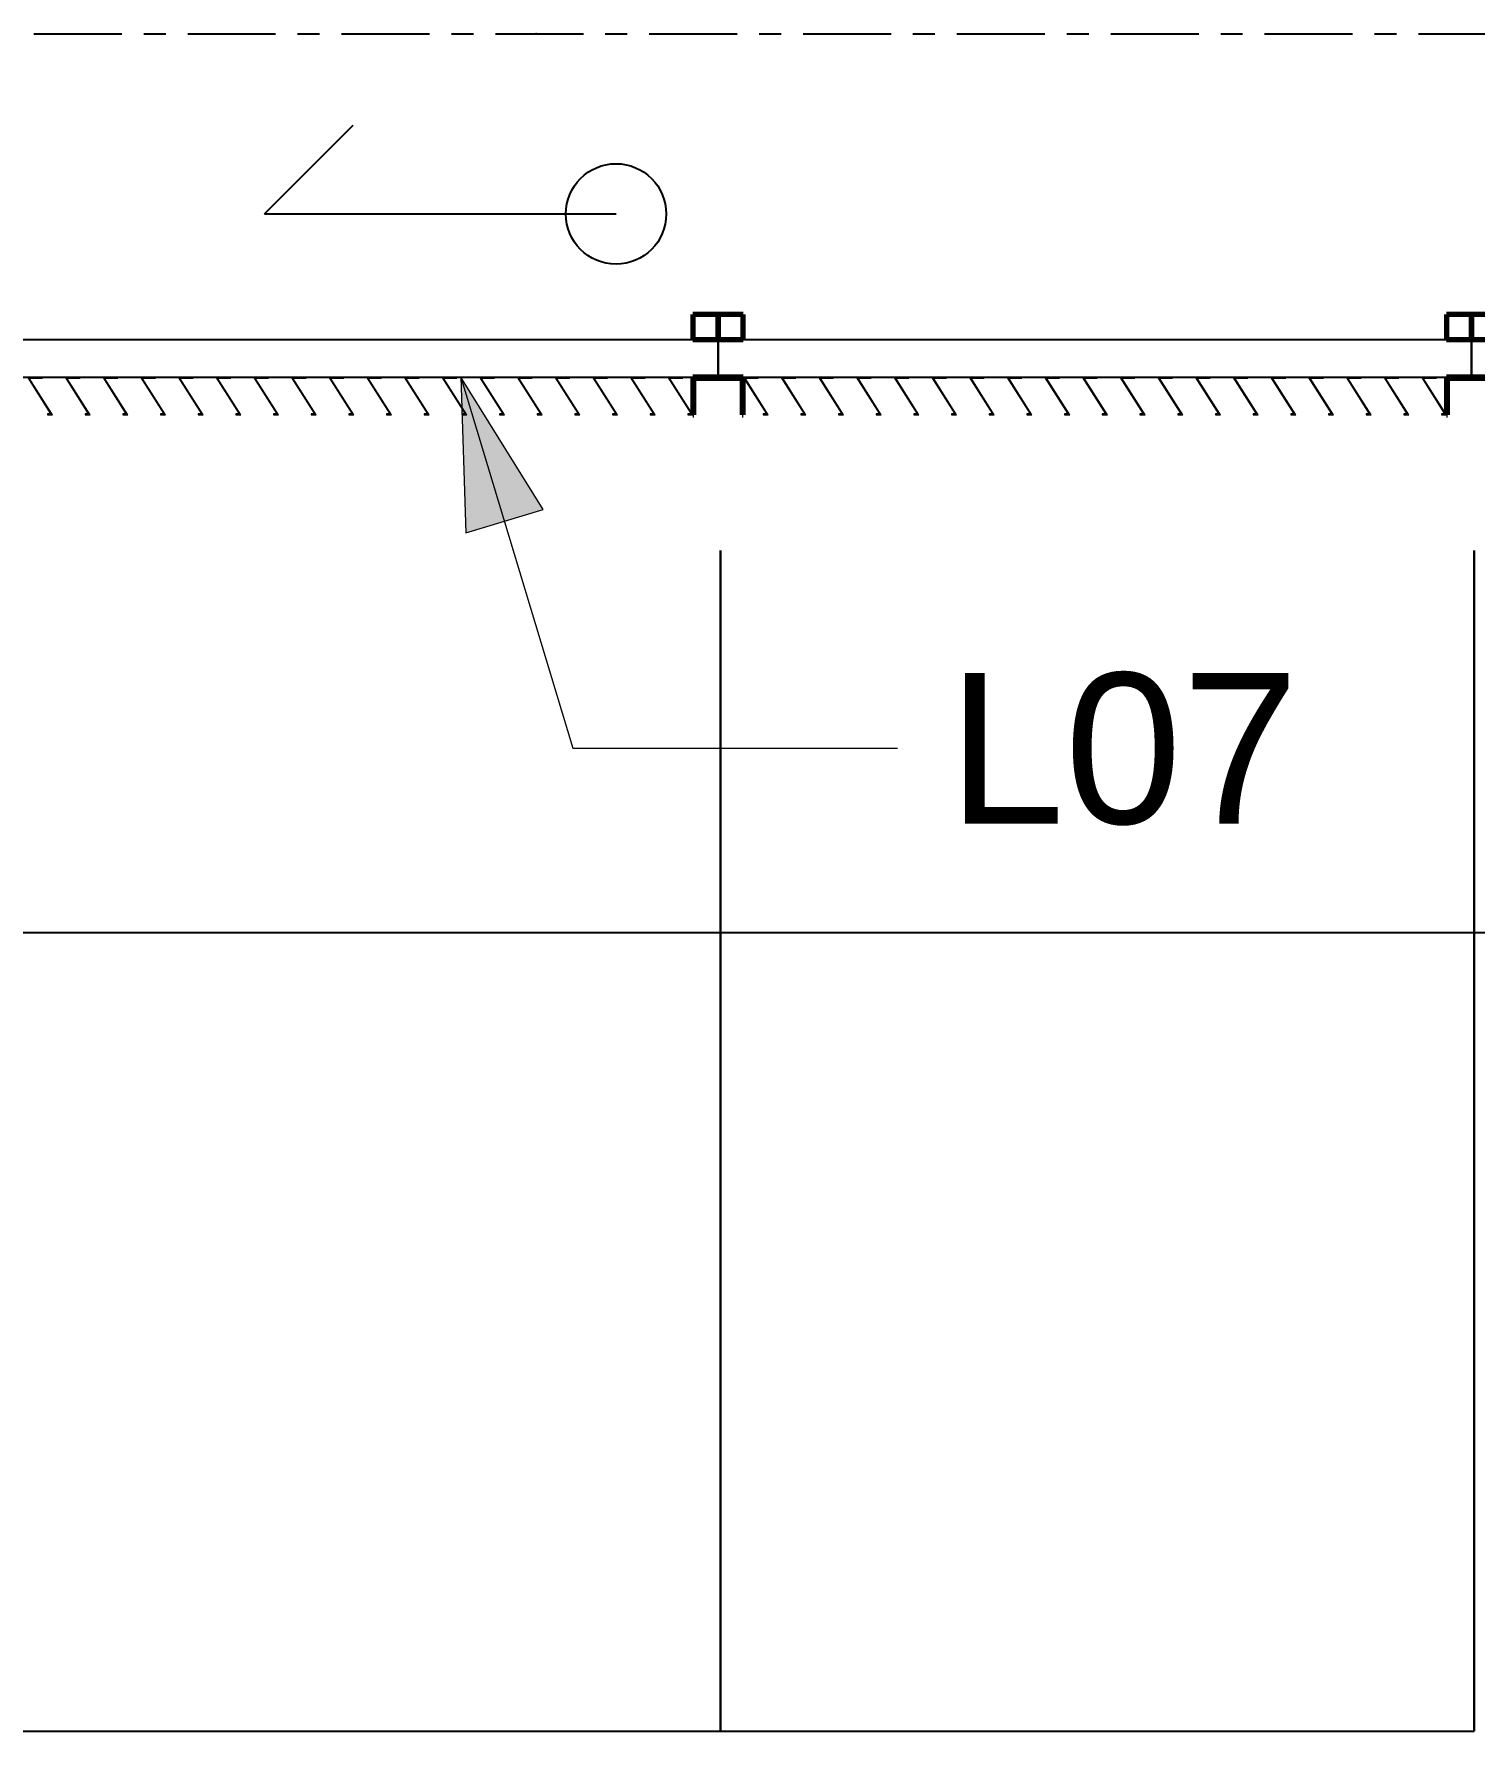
# Model space of a CAD drawing. Header units: millimetres. Extents: x -1379 to 1385823, y -4884429 to 548763.
# Drawn here: x 457652 to 460519, y -2318048 to -2314669 of the extents above; entities that cross this region are included whole.
import ezdxf

# ---------------------------------------------------------------- set-up
doc = ezdxf.new("R2010")
doc.units = ezdxf.units.MM
doc.linetypes.add('CENTER', pattern=[50.8, 31.75, -6.35, 6.35, -6.35])
doc.linetypes.add('TA_GL_000.70000', pattern=[1.925, 0.7, -0.175, 0.175, -0.175, 0.7])
for name, color, linetype in [('000 - 0_SYM_DWG_GRIDLINE_MAIN_COLOR_251', 7, 'Continuous'), ('000 - CONCRETE_EX_BUILDING_SUB_COLOR_251', 7, 'Continuous'), ('000 - D I M', 7, 'Continuous'), ('000 - GRID', 7, 'CENTER')]:
    doc.layers.add(name, color=color, linetype=linetype)
doc.layers.add('000 - CONCRETE_EX_LOUVERS_DEF_SUB', color=7, linetype='Continuous', plot=False)
for name, color, linetype, lineweight in [('A-ANNO-NOTE', 7, 'Continuous', 35), ('A-GLAZ-CURT', 7, 'Continuous', 35), ('G-ANNO-TEXT', 7, 'Continuous', 9)]:
    doc.layers.add(name, color=color, linetype=linetype, lineweight=lineweight)
doc.styles.add('Arial_2', font='arial.ttf', dxfattribs={"height": 3})
doc.styles.add('TA', font='', dxfattribs={"height": 4.5})
doc.styles.get('TA').set_extended_font_data('Cordia New')
doc.dimstyles.new('DPA-DIM-3_0_T-T', dxfattribs={"dimscale": 304.8, "dimtxt": 306.07782, "dimasz": 0.656168, "dimexe": 0.656168, "dimexo": 0.0625, "dimgap": 0.164042, "dimtad": 1, "dimdec": 0, "dimzin": 0, "dimdsep": 46, "dimtxsty": 'Arial_2', "dimblk1": 'OBLIQUE', "dimblk2": 'OBLIQUE', "dimsah": 1, "dimcen": 0.09, "dimdle": 0.656168, "dimclrd": 7, "dimclre": 7, "dimclrt": 7, "dimadec": 8, "dimazin": 0, "dimtfac": 1, "dimtdec": 4, "dimtix": 1, "dimtmove": 0, "dimatfit": 3, "dimfxl": 1.312336, "dimfxlon": 1, "dimtvp": 1, "dimtolj": 1, "dimtzin": 0, "dimarcsym": 2})

# ---------------------------------------------------------------- blocks, each defined once
blk = doc.blocks.new('DPA_CP_Entrance Canopy - Entrance Canopy-4067023-IV01 - LOWER ROOF LEVEL PLAN')
at = {"layer": '000 - CONCRETE_EX_BUILDING_SUB_COLOR_251', "color": 7}
for p, q in [((282224.6, -2315697.7), (282224.6, -2318047.7)), ((282224.6, -2318047.7), (282224.6, -2315697.7)), ((282224.6, -2315697.7), (282224.6, -2317797.7)), ((282224.6, -2317722.7), (282224.6, -2315697.7)), ((283724.6, -2315697.7), (283724.6, -2318047.7)), ((283724.6, -2318047.7), (283724.6, -2315697.7)), ((283724.6, -2315697.7), (283724.6, -2317722.7)), ((283724.6, -2317797.7), (283724.6, -2315697.7)), ((282224.6, -2317797.7), (282224.6, -2317722.7)), ((283724.6, -2317722.7), (283724.6, -2317797.7)), ((282224.6, -2318047.7), (283724.6, -2318047.7)), ((282224.6, -2318047.7), (283724.6, -2318047.7))]:
    blk.add_line(p, q, dxfattribs=at)
blk = doc.blocks.new('DPA_CP_Entrance Louver Grill Vertical Z - Louver Grill Vertical Z-5053933-IV01 - LOWER ROOF LEVEL PLAN')
at = {"layer": '000 - CONCRETE_EX_LOUVERS_DEF_SUB', "color": 7, "lineweight": 70}
for p, q in [((-700, 0), (-750, 0)), ((-750, 0), (-750, -50)), ((-700, -50), (-700, 0)), ((750, 0), (700, 0)), ((700, 0), (700, -50)), ((750, -50), (750, 0)), ((-750, -50), (-700, -50)), ((700, -50), (750, -50)), ((-700, -125), (-750, -125)), ((-750, -125), (-750, -127)), ((-750, -127), (-702, -127)), ((-702, -127), (-702, -200)), ((-700, -200), (-700, -125)), ((750, -125), (700, -125)), ((700, -125), (700, -200)), ((702, -200), (702, -127)), ((702, -127), (750, -127)), ((750, -127), (750, -125)), ((-702, -200), (-700, -200)), ((700, -200), (702, -200))]:
    blk.add_line(p, q, dxfattribs=at)
at = {"layer": '000 - CONCRETE_EX_LOUVERS_DEF_SUB', "color": 7}
for p, q in [((-750, -125), (-750, -50)), ((-750, -50), (750, -50)), ((750, -50), (750, -125)), ((-750, -125), (750, -125))]:
    blk.add_line(p, q, dxfattribs=at)
blk = doc.blocks.new('GM_Louver Grill Vertical Z1 - Z Profile-V363-IV01 - LOWER ROOF LEVEL PLAN')
at = {"layer": '000 - CONCRETE_EX_LOUVERS_DEF_SUB', "color": 7, "lineweight": 9}
for p, q in [((30, 0), (0.1, 0)), ((0.1, 0), (46.4, -73)), ((30, -2), (30, 0)), ((50, -75), (3.7, -2)), ((3.7, -2), (30, -2)), ((46.4, -73), (40, -73)), ((40, -73), (40, -75)), ((40, -75), (50, -75))]:
    blk.add_line(p, q, dxfattribs=at)
blk = doc.blocks.new('GM_Louver Grill Vertical Z1 - Z Profile-V364-IV01 - LOWER ROOF LEVEL PLAN')
at = {"layer": '000 - CONCRETE_EX_LOUVERS_DEF_SUB', "color": 7, "lineweight": 9}
for p, q in [((30, 0), (0.1, 0)), ((0.1, 0), (46.4, -73)), ((30, -2), (30, 0)), ((50, -75), (3.7, -2)), ((3.7, -2), (30, -2)), ((46.4, -73), (40, -73)), ((40, -73), (40, -75)), ((40, -75), (50, -75))]:
    blk.add_line(p, q, dxfattribs=at)
blk = doc.blocks.new('GM_Louver Grill Vertical Z1 - Z Profile-V365-IV01 - LOWER ROOF LEVEL PLAN')
at = {"layer": '000 - CONCRETE_EX_LOUVERS_DEF_SUB', "color": 7, "lineweight": 9}
for p, q in [((30, 0), (0.1, 0)), ((0.1, 0), (46.4, -73)), ((30, -2), (30, 0)), ((50, -75), (3.7, -2)), ((3.7, -2), (30, -2)), ((46.4, -73), (40, -73)), ((40, -73), (40, -75)), ((40, -75), (50, -75))]:
    blk.add_line(p, q, dxfattribs=at)
blk = doc.blocks.new('GM_Louver Grill Vertical Z1 - Z Profile-V366-IV01 - LOWER ROOF LEVEL PLAN')
at = {"layer": '000 - CONCRETE_EX_LOUVERS_DEF_SUB', "lineweight": 9}
h = blk.add_hatch(dxfattribs=at)
h.set_pattern_fill('FP_43', style=0, pattern_type=2)
h.set_pattern_definition([(50, (-225546.46, 2322710.5), (728.7365, -63.75582), [76.2, -838.2]), (355, (-225546.5, 2322710.5), (-140.97162, 764.2276), [60.96, -670.56]), (100.451, (-225485.74, 2322705.2), (587.77, 700.46675), [64.76, -712.36]), (46.184, (-225546.5, 2322913.7), (1084.31624, -168.17096), [114.3, -1257.3]), (96.636, (-225456.1, 2322899.7), (949.6099, 989.70985), [97.14, -1068.54]), (351.184, (-225546.5, 2322913.7), (949.62055, 989.70115), [91.44, -1005.84]), (21, (-225444.86, 2322862.9), (606.45787, -409.06057), [76.2, -838.2]), (326, (-225444.9, 2322862.9), (247.20834, 736.75292), [60.96, -670.56]), (71.451, (-225394.3, 2322828.8), (853.66825, 327.68547), [64.76, -712.36]), (37.5, (-225546.46, 2322710.48), (12.354693, 338.22012), [33.528, -628.904, 33.528, -1320.292]), (37.5, (-225546.46, 2322710.48), (12.354693, 338.22012), [-695.96, -647.192, 33.528, -639.572]), (7.5, (-225546.46, 2322710.48), (267.278874, 400.722127), [33.528, -354.584, 33.528, -870.204]), (7.5, (-225546.46, 2322710.48), (267.278874, 400.722127), [-421.64, -613.664, 33.528, -223.012]), (327.5, (-225773.03, 2322710.48), (542.36333, -22.915345), [33.528, -220.472, 33.528, -1810.512]), (327.5, (-225773.03, 2322710.48), (542.36333, -22.915345), [-287.528, -758.952, 33.528, -1018.032]), (317.5, (-225874.63, 2322710.5), (592.51696, 101.70711), [33.528, -296.672, 33.528, -1239.52]), (317.5, (-225874.63, 2322710.5), (592.51696, 101.70711), [-363.728, -492.76, 33.528, -713.232])])
h.paths.add_polyline_path([(50, -75), (3.7, -2), (30, -2), (30, 0), (0.1, 0), (46.4, -73), (40, -73), (40, -75)])
at = {"layer": '000 - CONCRETE_EX_LOUVERS_DEF_SUB', "color": 7, "lineweight": 9}
for p, q in [((30, 0), (0.1, 0)), ((0.1, 0), (46.4, -73)), ((30, -2), (30, 0)), ((50, -75), (3.7, -2)), ((3.7, -2), (30, -2)), ((46.4, -73), (40, -73)), ((40, -73), (40, -75)), ((40, -75), (50, -75))]:
    blk.add_line(p, q, dxfattribs=at)
blk = doc.blocks.new('GM_Louver Grill Vertical Z1 - Z Profile-V367-IV01 - LOWER ROOF LEVEL PLAN')
at = {"layer": '000 - CONCRETE_EX_LOUVERS_DEF_SUB', "color": 7, "lineweight": 9}
for p, q in [((30, 0), (0.1, 0)), ((0.1, 0), (46.4, -73)), ((30, -2), (30, 0)), ((50, -75), (3.7, -2)), ((3.7, -2), (30, -2)), ((46.4, -73), (40, -73)), ((40, -73), (40, -75)), ((40, -75), (50, -75))]:
    blk.add_line(p, q, dxfattribs=at)
blk = doc.blocks.new('GM_Louver Grill Vertical Z1 - Z Profile-V368-IV01 - LOWER ROOF LEVEL PLAN')
at = {"layer": '000 - CONCRETE_EX_LOUVERS_DEF_SUB', "color": 7, "lineweight": 9}
for p, q in [((30, 0), (0.1, 0)), ((0.1, 0), (46.4, -73)), ((30, -2), (30, 0)), ((50, -75), (3.7, -2)), ((3.7, -2), (30, -2)), ((46.4, -73), (40, -73)), ((40, -73), (40, -75)), ((40, -75), (50, -75))]:
    blk.add_line(p, q, dxfattribs=at)
blk = doc.blocks.new('GM_Louver Grill Vertical Z1 - Z Profile-V369-IV01 - LOWER ROOF LEVEL PLAN')
at = {"layer": '000 - CONCRETE_EX_LOUVERS_DEF_SUB', "color": 7, "lineweight": 9}
for p, q in [((30, 0), (0.1, 0)), ((0.1, 0), (46.4, -73)), ((30, -2), (30, 0)), ((50, -75), (3.7, -2)), ((3.7, -2), (30, -2)), ((46.4, -73), (40, -73)), ((40, -73), (40, -75)), ((40, -75), (50, -75))]:
    blk.add_line(p, q, dxfattribs=at)
blk = doc.blocks.new('GM_Louver Grill Vertical Z1 - Z Profile-V370-IV01 - LOWER ROOF LEVEL PLAN')
at = {"layer": '000 - CONCRETE_EX_LOUVERS_DEF_SUB', "color": 7, "lineweight": 9}
for p, q in [((30, 0), (0.1, 0)), ((0.1, 0), (46.4, -73)), ((30, -2), (30, 0)), ((50, -75), (3.7, -2)), ((3.7, -2), (30, -2)), ((46.4, -73), (40, -73)), ((40, -73), (40, -75)), ((40, -75), (50, -75))]:
    blk.add_line(p, q, dxfattribs=at)
blk = doc.blocks.new('GM_Louver Grill Vertical Z1 - Z Profile-V371-IV01 - LOWER ROOF LEVEL PLAN')
at = {"layer": '000 - CONCRETE_EX_LOUVERS_DEF_SUB', "color": 7, "lineweight": 9}
for p, q in [((30, 0), (0.1, 0)), ((0.1, 0), (46.4, -73)), ((30, -2), (30, 0)), ((50, -75), (3.7, -2)), ((3.7, -2), (30, -2)), ((46.4, -73), (40, -73)), ((40, -73), (40, -75)), ((40, -75), (50, -75))]:
    blk.add_line(p, q, dxfattribs=at)
blk = doc.blocks.new('GM_Louver Grill Vertical Z1 - Z Profile-V372-IV01 - LOWER ROOF LEVEL PLAN')
at = {"layer": '000 - CONCRETE_EX_LOUVERS_DEF_SUB', "color": 7, "lineweight": 9}
for p, q in [((30, 0), (0.1, 0)), ((0.1, 0), (46.4, -73)), ((30, -2), (30, 0)), ((50, -75), (3.7, -2)), ((3.7, -2), (30, -2)), ((46.4, -73), (40, -73)), ((40, -73), (40, -75)), ((40, -75), (50, -75))]:
    blk.add_line(p, q, dxfattribs=at)
blk = doc.blocks.new('GM_Louver Grill Vertical Z1 - Z Profile-V373-IV01 - LOWER ROOF LEVEL PLAN')
at = {"layer": '000 - CONCRETE_EX_LOUVERS_DEF_SUB', "color": 7, "lineweight": 9}
for p, q in [((30, 0), (0.1, 0)), ((0.1, 0), (46.4, -73)), ((30, -2), (30, 0)), ((50, -75), (3.7, -2)), ((3.7, -2), (30, -2)), ((46.4, -73), (40, -73)), ((40, -73), (40, -75)), ((40, -75), (50, -75))]:
    blk.add_line(p, q, dxfattribs=at)
blk = doc.blocks.new('GM_Louver Grill Vertical Z1 - Z Profile-V374-IV01 - LOWER ROOF LEVEL PLAN')
at = {"layer": '000 - CONCRETE_EX_LOUVERS_DEF_SUB', "color": 7, "lineweight": 9}
for p, q in [((30, 0), (0.1, 0)), ((0.1, 0), (46.4, -73)), ((30, -2), (30, 0)), ((50, -75), (3.7, -2)), ((3.7, -2), (30, -2)), ((46.4, -73), (40, -73)), ((40, -73), (40, -75)), ((40, -75), (50, -75))]:
    blk.add_line(p, q, dxfattribs=at)
blk = doc.blocks.new('GM_Louver Grill Vertical Z1 - Z Profile-V375-IV01 - LOWER ROOF LEVEL PLAN')
at = {"layer": '000 - CONCRETE_EX_LOUVERS_DEF_SUB', "lineweight": 9}
h = blk.add_hatch(dxfattribs=at)
h.set_pattern_fill('FP_44', style=0, pattern_type=2)
h.set_pattern_definition([(50, (-224871.46, 2322710.5), (728.7365, -63.75582), [76.2, -838.2]), (355, (-224871.5, 2322710.5), (-140.97162, 764.2276), [60.96, -670.56]), (100.451, (-224810.74, 2322705.2), (587.77, 700.46675), [64.76, -712.36]), (46.184, (-224871.5, 2322913.7), (1084.31624, -168.17096), [114.3, -1257.3]), (96.636, (-224781.1, 2322899.7), (949.6099, 989.70985), [97.14, -1068.54]), (351.184, (-224871.5, 2322913.7), (949.62055, 989.70115), [91.44, -1005.84]), (21, (-224769.86, 2322862.9), (606.45787, -409.06057), [76.2, -838.2]), (326, (-224769.9, 2322862.9), (247.20834, 736.75292), [60.96, -670.56]), (71.451, (-224719.3, 2322828.8), (853.66825, 327.68547), [64.76, -712.36]), (37.5, (-224871.46, 2322710.48), (12.354693, 338.22012), [33.528, -628.904, 33.528, -1320.292]), (37.5, (-224871.46, 2322710.48), (12.354693, 338.22012), [-695.96, -647.192, 33.528, -639.572]), (7.5, (-224871.46, 2322710.48), (267.278874, 400.722127), [33.528, -354.584, 33.528, -870.204]), (7.5, (-224871.46, 2322710.48), (267.278874, 400.722127), [-421.64, -613.664, 33.528, -223.012]), (327.5, (-225098.03, 2322710.48), (542.36333, -22.915345), [33.528, -220.472, 33.528, -1810.512]), (327.5, (-225098.03, 2322710.48), (542.36333, -22.915345), [-287.528, -758.952, 33.528, -1018.032]), (317.5, (-225199.63, 2322710.5), (592.51696, 101.70711), [33.528, -296.672, 33.528, -1239.52]), (317.5, (-225199.63, 2322710.5), (592.51696, 101.70711), [-363.728, -492.76, 33.528, -713.232])])
h.paths.add_polyline_path([(50, -75), (3.7, -2), (30, -2), (30, 0), (0.1, 0), (46.4, -73), (40, -73), (40, -75)])
at = {"layer": '000 - CONCRETE_EX_LOUVERS_DEF_SUB', "color": 7, "lineweight": 9}
for p, q in [((30, 0), (0.1, 0)), ((0.1, 0), (46.4, -73)), ((30, -2), (30, 0)), ((50, -75), (3.7, -2)), ((3.7, -2), (30, -2)), ((46.4, -73), (40, -73)), ((40, -73), (40, -75)), ((40, -75), (50, -75))]:
    blk.add_line(p, q, dxfattribs=at)
blk = doc.blocks.new('GM_Louver Grill Vertical Z1 - Z Profile-V376-IV01 - LOWER ROOF LEVEL PLAN')
at = {"layer": '000 - CONCRETE_EX_LOUVERS_DEF_SUB', "color": 7, "lineweight": 9}
for p, q in [((30, 0), (0.1, 0)), ((0.1, 0), (46.4, -73)), ((30, -2), (30, 0)), ((50, -75), (3.7, -2)), ((3.7, -2), (30, -2)), ((46.4, -73), (40, -73)), ((40, -73), (40, -75)), ((40, -75), (50, -75))]:
    blk.add_line(p, q, dxfattribs=at)
blk = doc.blocks.new('GM_Louver Grill Vertical Z1 - Z Profile-V377-IV01 - LOWER ROOF LEVEL PLAN')
at = {"layer": '000 - CONCRETE_EX_LOUVERS_DEF_SUB', "color": 7, "lineweight": 9}
for p, q in [((30, 0), (0.1, 0)), ((0.1, 0), (46.4, -73)), ((30, -2), (30, 0)), ((50, -75), (3.7, -2)), ((3.7, -2), (30, -2)), ((46.4, -73), (40, -73)), ((40, -73), (40, -75)), ((40, -75), (50, -75))]:
    blk.add_line(p, q, dxfattribs=at)
blk = doc.blocks.new('GM_Louver Grill Vertical Z1 - Z Profile-V378-IV01 - LOWER ROOF LEVEL PLAN')
at = {"layer": '000 - CONCRETE_EX_LOUVERS_DEF_SUB', "color": 7, "lineweight": 9}
for p, q in [((30, 0), (0.1, 0)), ((0.1, 0), (46.4, -73)), ((30, -2), (30, 0)), ((50, -75), (3.7, -2)), ((3.7, -2), (30, -2)), ((46.4, -73), (40, -73)), ((40, -73), (40, -75)), ((40, -75), (50, -75))]:
    blk.add_line(p, q, dxfattribs=at)
blk = doc.blocks.new('GM_Louver Grill Vertical Z1 - Z Profile-V379-IV01 - LOWER ROOF LEVEL PLAN')
at = {"layer": '000 - CONCRETE_EX_LOUVERS_DEF_SUB', "color": 7, "lineweight": 9}
for p, q in [((30, 0), (0.1, 0)), ((0.1, 0), (46.4, -73)), ((30, -2), (30, 0)), ((50, -75), (3.7, -2)), ((3.7, -2), (30, -2)), ((46.4, -73), (40, -73)), ((40, -73), (40, -75)), ((40, -75), (50, -75))]:
    blk.add_line(p, q, dxfattribs=at)
blk = doc.blocks.new('GM_Louver Grill Vertical Z1 - Z Profile-V380-IV01 - LOWER ROOF LEVEL PLAN')
at = {"layer": '000 - CONCRETE_EX_LOUVERS_DEF_SUB', "color": 7, "lineweight": 9}
for p, q in [((30, 0), (0.1, 0)), ((0.1, 0), (46.4, -73)), ((30, -2), (30, 0)), ((50, -75), (3.7, -2)), ((3.7, -2), (30, -2)), ((46.4, -73), (40, -73)), ((40, -73), (40, -75)), ((40, -75), (50, -75))]:
    blk.add_line(p, q, dxfattribs=at)
blk = doc.blocks.new('GM_Louver Grill Vertical Z1 - Z Profile-V382-IV01 - LOWER ROOF LEVEL PLAN')
at = {"layer": '000 - CONCRETE_EX_LOUVERS_DEF_SUB', "color": 7, "lineweight": 9}
for p, q in [((30, 0), (0.1, 0)), ((0.1, 0), (46.4, -73)), ((30, -2), (30, 0)), ((50, -75), (3.7, -2)), ((3.7, -2), (30, -2)), ((46.4, -73), (40, -73)), ((40, -73), (40, -75)), ((40, -75), (50, -75))]:
    blk.add_line(p, q, dxfattribs=at)
blk = doc.blocks.new('GM_Louver Grill Vertical Z1 - Z Profile-V383-IV01 - LOWER ROOF LEVEL PLAN')
at = {"layer": '000 - CONCRETE_EX_LOUVERS_DEF_SUB', "color": 7, "lineweight": 9}
for p, q in [((30, 0), (0.1, 0)), ((0.1, 0), (46.4, -73)), ((30, -2), (30, 0)), ((50, -75), (3.7, -2)), ((3.7, -2), (30, -2)), ((46.4, -73), (40, -73)), ((40, -73), (40, -75)), ((40, -75), (50, -75))]:
    blk.add_line(p, q, dxfattribs=at)
blk = doc.blocks.new('GM_Louver Grill Vertical Z1 - Z Profile-V384-IV01 - LOWER ROOF LEVEL PLAN')
at = {"layer": '000 - CONCRETE_EX_LOUVERS_DEF_SUB', "color": 7, "lineweight": 9}
for p, q in [((30, 0), (0.1, 0)), ((0.1, 0), (46.4, -73)), ((30, -2), (30, 0)), ((50, -75), (3.7, -2)), ((3.7, -2), (30, -2)), ((46.4, -73), (40, -73)), ((40, -73), (40, -75)), ((40, -75), (50, -75))]:
    blk.add_line(p, q, dxfattribs=at)
blk = doc.blocks.new('GM_Louver Grill Vertical Z1 - Z Profile-V385-IV01 - LOWER ROOF LEVEL PLAN')
at = {"layer": '000 - CONCRETE_EX_LOUVERS_DEF_SUB', "color": 7, "lineweight": 9}
for p, q in [((30, 0), (0.1, 0)), ((0.1, 0), (46.4, -73)), ((30, -2), (30, 0)), ((50, -75), (3.7, -2)), ((3.7, -2), (30, -2)), ((46.4, -73), (40, -73)), ((40, -73), (40, -75)), ((40, -75), (50, -75))]:
    blk.add_line(p, q, dxfattribs=at)
blk = doc.blocks.new('GM_Louver Grill Vertical Z1 - Z Profile-V386-IV01 - LOWER ROOF LEVEL PLAN')
at = {"layer": '000 - CONCRETE_EX_LOUVERS_DEF_SUB', "color": 7, "lineweight": 9}
for p, q in [((30, 0), (0.1, 0)), ((0.1, 0), (46.4, -73)), ((30, -2), (30, 0)), ((50, -75), (3.7, -2)), ((3.7, -2), (30, -2)), ((46.4, -73), (40, -73)), ((40, -73), (40, -75)), ((40, -75), (50, -75))]:
    blk.add_line(p, q, dxfattribs=at)
blk = doc.blocks.new('GM_Louver Grill Vertical Z1 - Z Profile-V387-IV01 - LOWER ROOF LEVEL PLAN')
at = {"layer": '000 - CONCRETE_EX_LOUVERS_DEF_SUB', "color": 7, "lineweight": 9}
for p, q in [((30, 0), (0.1, 0)), ((0.1, 0), (46.4, -73)), ((30, -2), (30, 0)), ((50, -75), (3.7, -2)), ((3.7, -2), (30, -2)), ((46.4, -73), (40, -73)), ((40, -73), (40, -75)), ((40, -75), (50, -75))]:
    blk.add_line(p, q, dxfattribs=at)
blk = doc.blocks.new('GM_Louver Grill Vertical Z1 - Z Profile-V388-IV01 - LOWER ROOF LEVEL PLAN')
at = {"layer": '000 - CONCRETE_EX_LOUVERS_DEF_SUB', "color": 7, "lineweight": 9}
for p, q in [((30, 0), (0.1, 0)), ((0.1, 0), (46.4, -73)), ((30, -2), (30, 0)), ((50, -75), (3.7, -2)), ((3.7, -2), (30, -2)), ((46.4, -73), (40, -73)), ((40, -73), (40, -75)), ((40, -75), (50, -75))]:
    blk.add_line(p, q, dxfattribs=at)
blk = doc.blocks.new('GM_Louver Grill Vertical Z1 - Z Profile-V389-IV01 - LOWER ROOF LEVEL PLAN')
at = {"layer": '000 - CONCRETE_EX_LOUVERS_DEF_SUB', "color": 7, "lineweight": 9}
for p, q in [((30, 0), (0.1, 0)), ((0.1, 0), (46.4, -73)), ((30, -2), (30, 0)), ((50, -75), (3.7, -2)), ((3.7, -2), (30, -2)), ((46.4, -73), (40, -73)), ((40, -73), (40, -75)), ((40, -75), (50, -75))]:
    blk.add_line(p, q, dxfattribs=at)
blk = doc.blocks.new('GM_Louver Grill Vertical Z1 - Z Profile-V390-IV01 - LOWER ROOF LEVEL PLAN')
at = {"layer": '000 - CONCRETE_EX_LOUVERS_DEF_SUB', "color": 7, "lineweight": 9}
for p, q in [((30, 0), (0.1, 0)), ((0.1, 0), (46.4, -73)), ((30, -2), (30, 0)), ((50, -75), (3.7, -2)), ((3.7, -2), (30, -2)), ((46.4, -73), (40, -73)), ((40, -73), (40, -75)), ((40, -75), (50, -75))]:
    blk.add_line(p, q, dxfattribs=at)
blk = doc.blocks.new('GM_Louver Grill Vertical Z1 - Z Profile-V391-IV01 - LOWER ROOF LEVEL PLAN')
at = {"layer": '000 - CONCRETE_EX_LOUVERS_DEF_SUB', "lineweight": 9}
h = blk.add_hatch(dxfattribs=at)
h.set_pattern_fill('FP_45', style=0, pattern_type=2)
h.set_pattern_definition([(50, (-226596.46, 2322710.5), (728.7365, -63.75582), [76.2, -838.2]), (355, (-226596.5, 2322710.5), (-140.97162, 764.2276), [60.96, -670.56]), (100.451, (-226535.74, 2322705.2), (587.77, 700.46675), [64.76, -712.36]), (46.184, (-226596.5, 2322913.7), (1084.31624, -168.17096), [114.3, -1257.3]), (96.636, (-226506.1, 2322899.7), (949.6099, 989.70985), [97.14, -1068.54]), (351.184, (-226596.5, 2322913.7), (949.62055, 989.70115), [91.44, -1005.84]), (21, (-226494.86, 2322862.9), (606.45787, -409.06057), [76.2, -838.2]), (326, (-226494.9, 2322862.9), (247.20834, 736.75292), [60.96, -670.56]), (71.451, (-226444.3, 2322828.8), (853.66825, 327.68547), [64.76, -712.36]), (37.5, (-226596.46, 2322710.48), (12.354693, 338.22012), [33.528, -628.904, 33.528, -1320.292]), (37.5, (-226596.46, 2322710.48), (12.354693, 338.22012), [-695.96, -647.192, 33.528, -639.572]), (7.5, (-226596.46, 2322710.48), (267.278874, 400.722127), [33.528, -354.584, 33.528, -870.204]), (7.5, (-226596.46, 2322710.48), (267.278874, 400.722127), [-421.64, -613.664, 33.528, -223.012]), (327.5, (-226823.03, 2322710.48), (542.36333, -22.915345), [33.528, -220.472, 33.528, -1810.512]), (327.5, (-226823.03, 2322710.48), (542.36333, -22.915345), [-287.528, -758.952, 33.528, -1018.032]), (317.5, (-226924.63, 2322710.5), (592.51696, 101.70711), [33.528, -296.672, 33.528, -1239.52]), (317.5, (-226924.63, 2322710.5), (592.51696, 101.70711), [-363.728, -492.76, 33.528, -713.232])])
h.paths.add_polyline_path([(50, -75), (3.7, -2), (30, -2), (30, 0), (0.1, 0), (46.4, -73), (40, -73), (40, -75)])
at = {"layer": '000 - CONCRETE_EX_LOUVERS_DEF_SUB', "color": 7, "lineweight": 9}
for p, q in [((30, 0), (0.1, 0)), ((0.1, 0), (46.4, -73)), ((30, -2), (30, 0)), ((50, -75), (3.7, -2)), ((3.7, -2), (30, -2)), ((46.4, -73), (40, -73)), ((40, -73), (40, -75)), ((40, -75), (50, -75))]:
    blk.add_line(p, q, dxfattribs=at)
blk = doc.blocks.new('GM_Louver Grill Vertical Z1 - Z Profile-V392-IV01 - LOWER ROOF LEVEL PLAN')
at = {"layer": '000 - CONCRETE_EX_LOUVERS_DEF_SUB', "color": 7, "lineweight": 9}
for p, q in [((30, 0), (0.1, 0)), ((0.1, 0), (46.4, -73)), ((30, -2), (30, 0)), ((50, -75), (3.7, -2)), ((3.7, -2), (30, -2)), ((46.4, -73), (40, -73)), ((40, -73), (40, -75)), ((40, -75), (50, -75))]:
    blk.add_line(p, q, dxfattribs=at)
blk = doc.blocks.new('GM_Louver Grill Vertical Z1 - Z Profile-V393-IV01 - LOWER ROOF LEVEL PLAN')
at = {"layer": '000 - CONCRETE_EX_LOUVERS_DEF_SUB', "color": 7, "lineweight": 9}
for p, q in [((30, 0), (0.1, 0)), ((0.1, 0), (46.4, -73)), ((30, -2), (30, 0)), ((50, -75), (3.7, -2)), ((3.7, -2), (30, -2)), ((46.4, -73), (40, -73)), ((40, -73), (40, -75)), ((40, -75), (50, -75))]:
    blk.add_line(p, q, dxfattribs=at)
blk = doc.blocks.new('GM_Louver Grill Vertical Z1 - Z Profile-V394-IV01 - LOWER ROOF LEVEL PLAN')
at = {"layer": '000 - CONCRETE_EX_LOUVERS_DEF_SUB', "color": 7, "lineweight": 9}
for p, q in [((30, 0), (0.1, 0)), ((0.1, 0), (46.4, -73)), ((30, -2), (30, 0)), ((50, -75), (3.7, -2)), ((3.7, -2), (30, -2)), ((46.4, -73), (40, -73)), ((40, -73), (40, -75)), ((40, -75), (50, -75))]:
    blk.add_line(p, q, dxfattribs=at)
blk = doc.blocks.new('GM_Louver Grill Vertical Z1 - Z Profile-V395-IV01 - LOWER ROOF LEVEL PLAN')
at = {"layer": '000 - CONCRETE_EX_LOUVERS_DEF_SUB', "color": 7, "lineweight": 9}
for p, q in [((30, 0), (0.1, 0)), ((0.1, 0), (46.4, -73)), ((30, -2), (30, 0)), ((50, -75), (3.7, -2)), ((3.7, -2), (30, -2)), ((46.4, -73), (40, -73)), ((40, -73), (40, -75)), ((40, -75), (50, -75))]:
    blk.add_line(p, q, dxfattribs=at)
blk = doc.blocks.new('GM_Louver Grill Vertical Z1 - Z Profile-V396-IV01 - LOWER ROOF LEVEL PLAN')
at = {"layer": '000 - CONCRETE_EX_LOUVERS_DEF_SUB', "color": 7, "lineweight": 9}
for p, q in [((30, 0), (0.1, 0)), ((0.1, 0), (46.4, -73)), ((30, -2), (30, 0)), ((50, -75), (3.7, -2)), ((3.7, -2), (30, -2)), ((46.4, -73), (40, -73)), ((40, -73), (40, -75)), ((40, -75), (50, -75))]:
    blk.add_line(p, q, dxfattribs=at)
blk = doc.blocks.new('GM_Louver Grill Vertical Z1 - Z Profile-V397-IV01 - LOWER ROOF LEVEL PLAN')
at = {"layer": '000 - CONCRETE_EX_LOUVERS_DEF_SUB', "color": 7, "lineweight": 9}
for p, q in [((30, 0), (0.1, 0)), ((0.1, 0), (46.4, -73)), ((30, -2), (30, 0)), ((50, -75), (3.7, -2)), ((3.7, -2), (30, -2)), ((46.4, -73), (40, -73)), ((40, -73), (40, -75)), ((40, -75), (50, -75))]:
    blk.add_line(p, q, dxfattribs=at)
blk = doc.blocks.new('GM_Louver Grill Vertical Z1 - Z Profile-V398-IV01 - LOWER ROOF LEVEL PLAN')
at = {"layer": '000 - CONCRETE_EX_LOUVERS_DEF_SUB', "color": 7, "lineweight": 9}
for p, q in [((30, 0), (0.1, 0)), ((0.1, 0), (46.4, -73)), ((30, -2), (30, 0)), ((50, -75), (3.7, -2)), ((3.7, -2), (30, -2)), ((46.4, -73), (40, -73)), ((40, -73), (40, -75)), ((40, -75), (50, -75))]:
    blk.add_line(p, q, dxfattribs=at)
blk = doc.blocks.new('GM_Louver Grill Vertical Z1 - Z Profile-V399-IV01 - LOWER ROOF LEVEL PLAN')
at = {"layer": '000 - CONCRETE_EX_LOUVERS_DEF_SUB', "color": 7, "lineweight": 9}
for p, q in [((30, 0), (0.1, 0)), ((0.1, 0), (46.4, -73)), ((30, -2), (30, 0)), ((50, -75), (3.7, -2)), ((3.7, -2), (30, -2)), ((46.4, -73), (40, -73)), ((40, -73), (40, -75)), ((40, -75), (50, -75))]:
    blk.add_line(p, q, dxfattribs=at)
blk = doc.blocks.new('GM_Louver Grill Vertical Z1 - Z Profile-V400-IV01 - LOWER ROOF LEVEL PLAN')
at = {"layer": '000 - CONCRETE_EX_LOUVERS_DEF_SUB', "color": 7, "lineweight": 9}
for p, q in [((30, 0), (0.1, 0)), ((0.1, 0), (46.4, -73)), ((30, -2), (30, 0)), ((50, -75), (3.7, -2)), ((3.7, -2), (30, -2)), ((46.4, -73), (40, -73)), ((40, -73), (40, -75)), ((40, -75), (50, -75))]:
    blk.add_line(p, q, dxfattribs=at)
blk = doc.blocks.new('_Oblique')
at = {"color": 7, "linetype": 'ByBlock', "lineweight": -2}
blk.add_line((-0.5, -0.5), (0.5, 0.5), dxfattribs=at)
blk = doc.blocks.new('*D836')
at = {"layer": '000 - D I M', "color": 7, "lineweight": -2, "transparency": 16777216}
for p, q in [((450233.8, -2316077.2), (450233.8, -2316658.1)), ((462018.8, -2316077.2), (462018.8, -2316658.1)), ((450033.8, -2316458.1), (462218.8, -2316458.1))]:
    blk.add_line(p, q, dxfattribs=at)
at = {"layer": 'Defpoints', "color": 7, "transparency": 16777216}
for p in [(450233.8, -2316058.1), (462018.8, -2316058.1), (462018.8, -2316458.1)]:
    blk.add_point(p, dxfattribs=at)
at = {"layer": '000 - D I M', "color": 7, "lineweight": -2, "transparency": 16777216, "xscale": 200, "yscale": 200, "zscale": 200, "rotation": 180}
blk.add_blockref('_Oblique', (450233.8, -2316458.1), dxfattribs=at)
at = {"layer": '000 - D I M', "color": 7, "lineweight": -2, "transparency": 16777216, "xscale": 200, "yscale": 200, "zscale": 200}
blk.add_blockref('_Oblique', (462018.8, -2316458.1), dxfattribs=at)
at = {"layer": '000 - D I M', "color": 7, "transparency": 16777216, "insert": (456126.3, -2316406.6), "char_height": 3, "width": 1384.414, "attachment_point": 5, "style": 'Arial_2'}
blk.add_mtext('\\A1;11785', dxfattribs=at)
blk = doc.blocks.new('AN_Symbol_Arrow Slope-seepage_short - Single-4543987-IV01 - LOWER ROOF LEVEL PLAN')
at = {"layer": 'A-ANNO-NOTE', "color": 7, "lineweight": 25}
for q in [(0, 0), (5.232, -1.768)]:
    blk.add_line((7, 0), q, dxfattribs=at)
blk.add_circle((0, 0), 1, dxfattribs=at)
blk = doc.blocks.new('*U1773')
at = {"layer": '000 - 0_SYM_DWG_GRIDLINE_MAIN_COLOR_251', "color": 7, "linetype": 'ByBlock', "ltscale": 5}
blk.add_line((20, 0), (-155.16, 0), dxfattribs=at)
at = {"layer": '000 - 0_SYM_DWG_GRIDLINE_MAIN_COLOR_251', "color": 7}
blk.add_point((0, 0), dxfattribs=at)
at = {"color": 7, "style": 'TA', "flags": 1}
blk.add_attdef('LOCATION', (6, -6), '', height=4.5, rotation=270, dxfattribs=at)

msp = doc.modelspace()

# ---------------------------------------------------------------- hatches: boundary and pattern name
at = {"layer": 'G-ANNO-TEXT'}
msp.add_hatch(color=7, dxfattribs=at).paths.add_polyline_path([(458501.9, -2315352.3), (458511.6, -2315662.7), (458665.6, -2315616.3)])

# ---------------------------------------------------------------- linework, layer by layer
at = {"layer": 'G-ANNO-TEXT', "color": 7}
for p, q in [((458501.9, -2315352.3), (458511.6, -2315662.7)), ((458665.6, -2315616.3), (458501.9, -2315352.3)), ((458501.9, -2315352.3), (458725, -2316091.4)), ((458511.6, -2315662.7), (458665.6, -2315616.3)), ((458725, -2316091.4), (459370.8, -2316091.4))]:
    msp.add_line(p, q, dxfattribs=at)

# ---------------------------------------------------------------- block references
at = {"layer": '000 - CONCRETE_EX_LOUVERS_DEF_SUB', "color": 7}
for p in [(458263.8, -2315227.7), (459763.8, -2315227.7), (461263.8, -2315227.7)]:
    msp.add_blockref('DPA_CP_Entrance Louver Grill Vertical Z - Louver Grill Vertical Z-5053933-IV01 - LOWER ROOF LEVEL PLAN', p, dxfattribs=at)
at = {"layer": '000 - CONCRETE_EX_LOUVERS_DEF_SUB', "color": 7, "lineweight": 9}
for name, p in [('GM_Louver Grill Vertical Z1 - Z Profile-V379-IV01 - LOWER ROOF LEVEL PLAN', (457638.8, -2315352.7)), ('GM_Louver Grill Vertical Z1 - Z Profile-V378-IV01 - LOWER ROOF LEVEL PLAN', (457713.8, -2315352.7)), ('GM_Louver Grill Vertical Z1 - Z Profile-V377-IV01 - LOWER ROOF LEVEL PLAN', (457788.8, -2315352.7)), ('GM_Louver Grill Vertical Z1 - Z Profile-V376-IV01 - LOWER ROOF LEVEL PLAN', (457863.8, -2315352.7)), ('GM_Louver Grill Vertical Z1 - Z Profile-V375-IV01 - LOWER ROOF LEVEL PLAN', (457938.8, -2315352.7)), ('GM_Louver Grill Vertical Z1 - Z Profile-V374-IV01 - LOWER ROOF LEVEL PLAN', (458013.8, -2315352.7)), ('GM_Louver Grill Vertical Z1 - Z Profile-V373-IV01 - LOWER ROOF LEVEL PLAN', (458088.8, -2315352.7)), ('GM_Louver Grill Vertical Z1 - Z Profile-V372-IV01 - LOWER ROOF LEVEL PLAN', (458163.8, -2315352.7)), ('GM_Louver Grill Vertical Z1 - Z Profile-V371-IV01 - LOWER ROOF LEVEL PLAN', (458238.8, -2315352.7)), ('GM_Louver Grill Vertical Z1 - Z Profile-V370-IV01 - LOWER ROOF LEVEL PLAN', (458313.8, -2315352.7)), ('GM_Louver Grill Vertical Z1 - Z Profile-V369-IV01 - LOWER ROOF LEVEL PLAN', (458388.8, -2315352.7)), ('GM_Louver Grill Vertical Z1 - Z Profile-V368-IV01 - LOWER ROOF LEVEL PLAN', (458463.8, -2315352.7)), ('GM_Louver Grill Vertical Z1 - Z Profile-V367-IV01 - LOWER ROOF LEVEL PLAN', (458538.8, -2315352.7)), ('GM_Louver Grill Vertical Z1 - Z Profile-V366-IV01 - LOWER ROOF LEVEL PLAN', (458613.8, -2315352.7)), ('GM_Louver Grill Vertical Z1 - Z Profile-V365-IV01 - LOWER ROOF LEVEL PLAN', (458688.8, -2315352.7)), ('GM_Louver Grill Vertical Z1 - Z Profile-V364-IV01 - LOWER ROOF LEVEL PLAN', (458763.8, -2315352.7)), ('GM_Louver Grill Vertical Z1 - Z Profile-V363-IV01 - LOWER ROOF LEVEL PLAN', (458838.8, -2315352.7)), ('GM_Louver Grill Vertical Z1 - Z Profile-V380-IV01 - LOWER ROOF LEVEL PLAN', (458913.8, -2315352.7)), ('GM_Louver Grill Vertical Z1 - Z Profile-V400-IV01 - LOWER ROOF LEVEL PLAN', (459063.8, -2315352.7)), ('GM_Louver Grill Vertical Z1 - Z Profile-V398-IV01 - LOWER ROOF LEVEL PLAN', (459138.8, -2315352.7)), ('GM_Louver Grill Vertical Z1 - Z Profile-V397-IV01 - LOWER ROOF LEVEL PLAN', (459213.8, -2315352.7)), ('GM_Louver Grill Vertical Z1 - Z Profile-V396-IV01 - LOWER ROOF LEVEL PLAN', (459288.8, -2315352.7)), ('GM_Louver Grill Vertical Z1 - Z Profile-V395-IV01 - LOWER ROOF LEVEL PLAN', (459363.8, -2315352.7)), ('GM_Louver Grill Vertical Z1 - Z Profile-V394-IV01 - LOWER ROOF LEVEL PLAN', (459438.8, -2315352.7)), ('GM_Louver Grill Vertical Z1 - Z Profile-V393-IV01 - LOWER ROOF LEVEL PLAN', (459513.8, -2315352.7)), ('GM_Louver Grill Vertical Z1 - Z Profile-V392-IV01 - LOWER ROOF LEVEL PLAN', (459588.8, -2315352.7)), ('GM_Louver Grill Vertical Z1 - Z Profile-V391-IV01 - LOWER ROOF LEVEL PLAN', (459663.8, -2315352.7)), ('GM_Louver Grill Vertical Z1 - Z Profile-V390-IV01 - LOWER ROOF LEVEL PLAN', (459738.8, -2315352.7)), ('GM_Louver Grill Vertical Z1 - Z Profile-V389-IV01 - LOWER ROOF LEVEL PLAN', (459813.8, -2315352.7)), ('GM_Louver Grill Vertical Z1 - Z Profile-V388-IV01 - LOWER ROOF LEVEL PLAN', (459888.8, -2315352.7)), ('GM_Louver Grill Vertical Z1 - Z Profile-V387-IV01 - LOWER ROOF LEVEL PLAN', (459963.8, -2315352.7)), ('GM_Louver Grill Vertical Z1 - Z Profile-V386-IV01 - LOWER ROOF LEVEL PLAN', (460038.8, -2315352.7)), ('GM_Louver Grill Vertical Z1 - Z Profile-V385-IV01 - LOWER ROOF LEVEL PLAN', (460113.8, -2315352.7)), ('GM_Louver Grill Vertical Z1 - Z Profile-V384-IV01 - LOWER ROOF LEVEL PLAN', (460188.8, -2315352.7)), ('GM_Louver Grill Vertical Z1 - Z Profile-V383-IV01 - LOWER ROOF LEVEL PLAN', (460263.8, -2315352.7)), ('GM_Louver Grill Vertical Z1 - Z Profile-V382-IV01 - LOWER ROOF LEVEL PLAN', (460338.8, -2315352.7)), ('GM_Louver Grill Vertical Z1 - Z Profile-V399-IV01 - LOWER ROOF LEVEL PLAN', (460413.8, -2315352.7))]:
    msp.add_blockref(name, p, dxfattribs=at)
at = {"layer": '000 - GRID', "color": 7, "linetype": 'TA_GL_000.70000', "xscale": 50, "yscale": 50, "zscale": 50, "rotation": 180}
msp.add_blockref('*U1773', (458651.9, -2314669.4), dxfattribs=at)
at = {"layer": 'A-ANNO-NOTE', "color": 7, "lineweight": 25, "xscale": 100, "yscale": 100, "zscale": 100, "rotation": 180}
msp.add_blockref('AN_Symbol_Arrow Slope-seepage_short - Single-4543987-IV01 - LOWER ROOF LEVEL PLAN', (458810.7, -2315027.7), dxfattribs=at)
at = {"layer": 'A-GLAZ-CURT', "color": 7}
for p in [(175294.2, 0), (176794.2, 0)]:
    msp.add_blockref('DPA_CP_Entrance Canopy - Entrance Canopy-4067023-IV01 - LOWER ROOF LEVEL PLAN', p, dxfattribs=at)

# ---------------------------------------------------------------- texts
at = {"layer": 'G-ANNO-TEXT', "color": 7, "insert": (459470.8, -2315941.4), "char_height": 300, "width": 865.822, "attachment_point": 1, "style": 'Arial_2'}
msp.add_mtext('L07', dxfattribs=at)

# ---------------------------------------------------------------- dimensions: what is measured, and where the dimension line sits
at = {"layer": '000 - D I M', "color": 7}
dim = msp.add_linear_dim(base=(462018.8, -2316458.1), p1=(450233.8, -2316058.1), p2=(462018.8, -2316058.1), dimstyle='DPA-DIM-3_0_T-T', override={"dimpost": '<>', "dimclrd": 7, "dimclre": 7, "dimclrt": 7, "dimfxl": 11785}, dxfattribs=at)
dim.commit()
dim.dimension.update_dxf_attribs({"geometry": '*D836', "text_midpoint": (456126.3, -2316406.6)})

doc.saveas('drawing.dxf')
